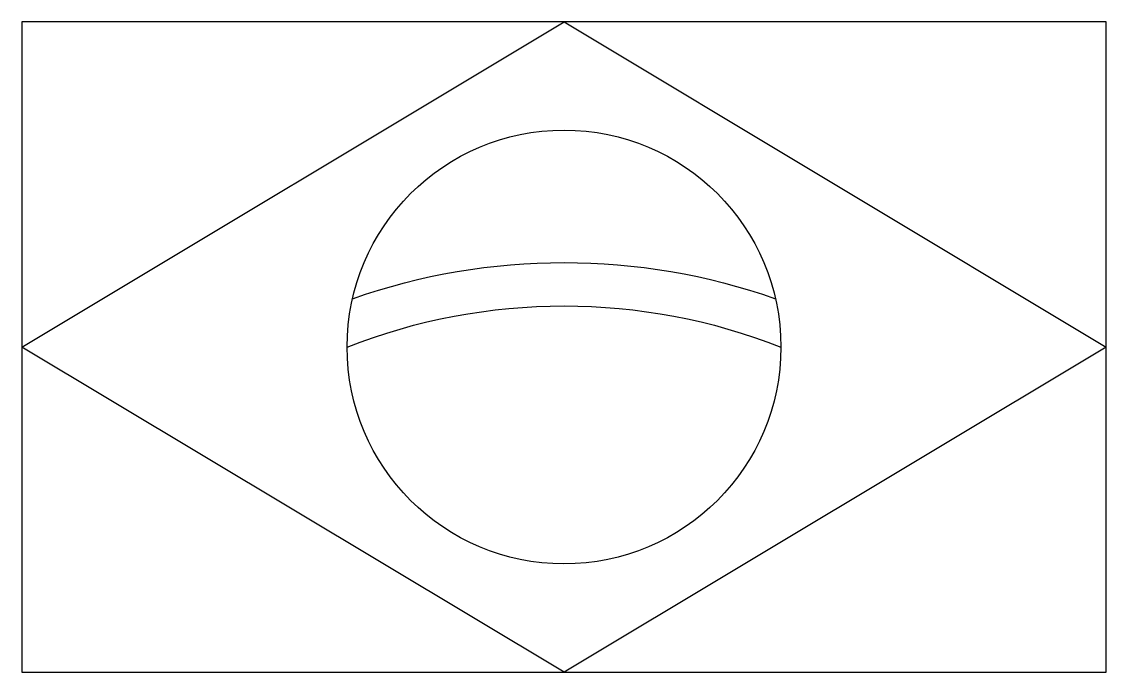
# Model space of a CAD drawing. Extents: x 0 to 25, y 0 to 15.
import ezdxf

# ---------------------------------------------------------------- set-up
doc = ezdxf.new("R2010")
doc.units = 0
doc.header["$LTSCALE"] = 0.5
doc.header["$MEASUREMENT"] = 0
doc.layers.get('0').update_dxf_attribs({"linetype": 'CONTINUOUS'})
for name, color, linetype in [('02', 2, 'CONTINUOUS'), ('03', 3, 'CONTINUOUS'), ('04', 4, 'CONTINUOUS')]:
    doc.layers.add(name, color=color, linetype=linetype)

msp = doc.modelspace()

# ---------------------------------------------------------------- linework, layer by layer
for points in [[(7.626, 8.614, -0.171003), (17.374, 8.614)], [(7.5, 7.5, -0.18946), (17.5, 7.5)]]:
    msp.add_lwpolyline(points, format="xyb")
at = {"layer": '02'}
msp.add_lwpolyline([(0, 7.5), (12.5, 15), (25, 7.5), (12.5, 0), (0, 7.5)], dxfattribs=at)
at = {"layer": '03'}
msp.add_lwpolyline([(0, 0), (25, 0), (25, 15), (0, 15)], close=True, dxfattribs=at)
at = {"layer": '04'}
msp.add_circle((12.5, 7.5), 5, dxfattribs=at)

doc.saveas('drawing.dxf')
